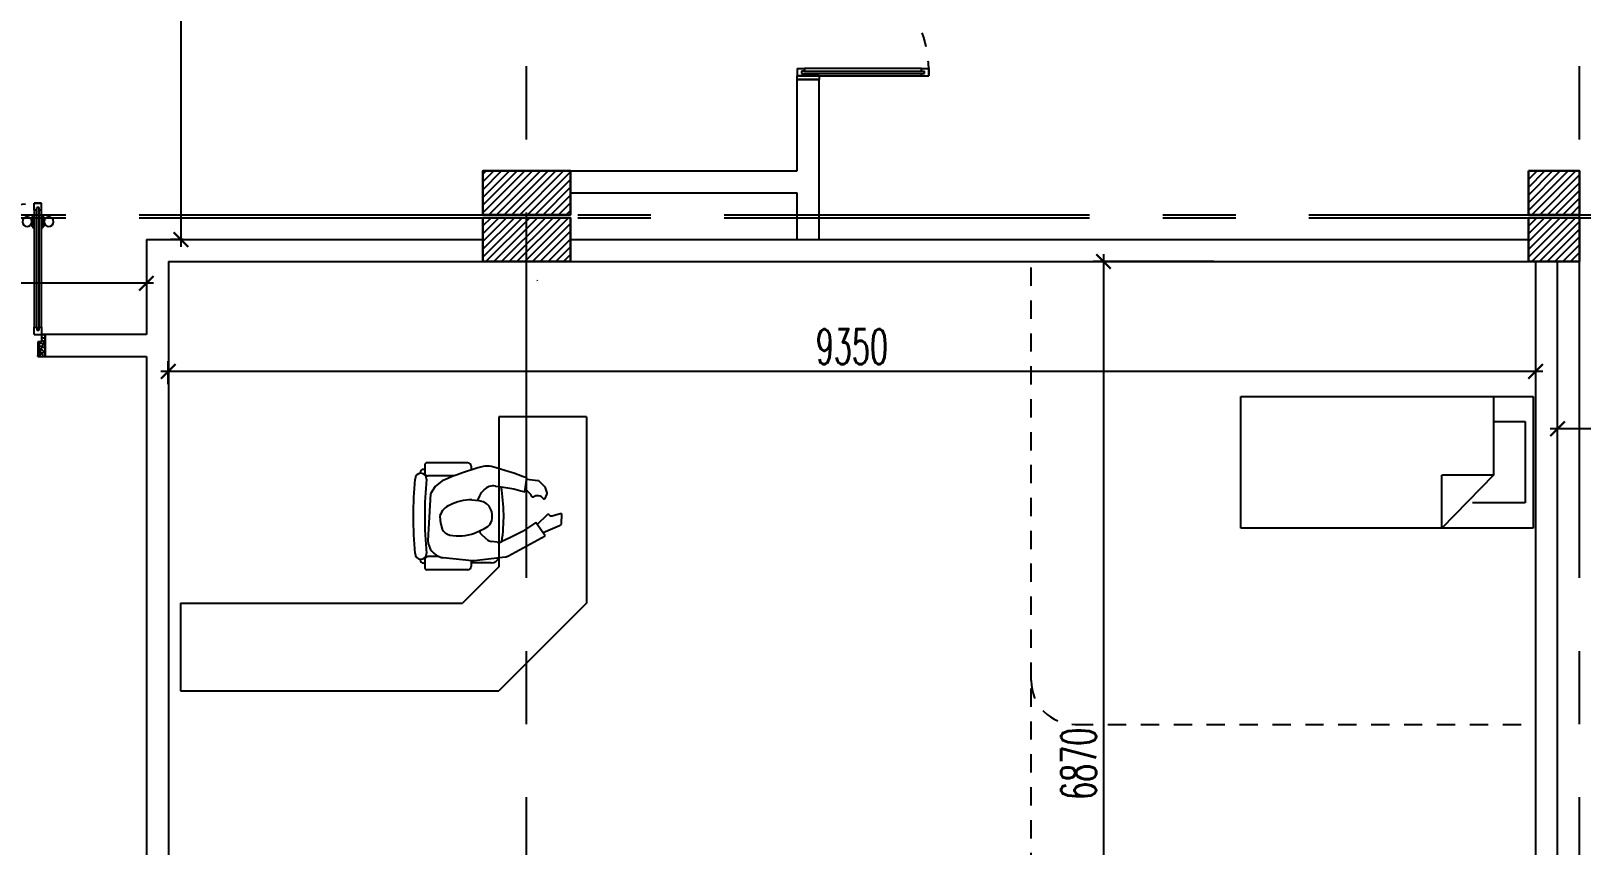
# Model space of a CAD drawing. Extents: x 275967.8 to 276060, y 57291.9 to 57371.4.
# Drawn here: x 276000.15 to 276010.75, y 57322.07 to 57327.64 of the extents above; entities that cross this region are included whole.
import ezdxf

# ---------------------------------------------------------------- set-up
doc = ezdxf.new("R2010")
doc.units = 0
doc.header["$MEASUREMENT"] = 0
doc.header["$PDMODE"] = 34
for name, pattern in [('CENTERX2', [4, 2.5, -0.5, 0.5, -0.5]), ('HIDDEN', [0.375, 0.25, -0.125]), ('HIDDEN2', [0.1875, 0.125, -0.0625])]:
    doc.linetypes.add(name, pattern=pattern)
doc.layers.get('0').update_dxf_attribs({"linetype": 'CONTINUOUS'})
doc.layers.get('DEFPOINTS').update_dxf_attribs({"linetype": 'CONTINUOUS'})
for name, color, linetype in [('AXES', 11, 'CENTERX2'), ('COL', 5, 'CONTINUOUS'), ('COUNTER', 7, 'CONTINUOUS'), ('CRT-HIDE', 7, 'HIDDEN2'), ('DIM', 4, 'CONTINUOUS'), ('DOOR', 7, 'CONTINUOUS'), ('FUR', 4, 'CONTINUOUS'), ('HAT', 8, 'CONTINUOUS'), ('NON-MEDICAL', 3, 'CONTINUOUS'), ('WALL', 2, 'CONTINUOUS')]:
    doc.layers.add(name, color=color, linetype=linetype)
doc.styles.add('ROMANS', font='ROMANS.shx', dxfattribs={"width": 0.6})
doc.dimstyles.new('STANDARD in', dxfattribs={"dimtxt": 0.24, "dimasz": 0.1, "dimexe": 0.07, "dimexo": 0.05, "dimgap": 0.05, "dimtad": 1, "dimdec": 0, "dimlfac": 1000, "dimzin": 0, "dimdsep": 46, "dimtxsty": 'ROMANS', "dimblk": 'ARCHTICK', "dimcen": 0.05, "dimdle": 0.05, "dimclrd": 4, "dimclre": 4, "dimclrt": 2, "dimadec": 0, "dimazin": 0, "dimtfac": 1, "dimtdec": 0, "dimtmove": 2, "dimatfit": 3, "dimfxl": 0, "dimtolj": 1, "dimtzin": 0, "dimarcsym": 0})

# ---------------------------------------------------------------- blocks, each defined once
blk = doc.blocks.new('A$C272A55A0')
at = {"layer": 'DOOR', "color": 0, "linetype": 'ByBlock'}
for p, q in [((0, 900), (0, 1050)), ((50, 1050), (0, 1050)), ((50, 950), (50, 1050)), ((1750, 950), (1750, 1050)), ((1750, 1050), (1800, 1050)), ((1800, 1050), (1800, 900)), ((0, 900), (25, 900)), ((25, 950), (50, 950)), ((25, 900), (25, 950)), ((75, 900), (25, 900)), ((25, 850), (25, 900)), ((42, 850), (25, 850)), ((58, 870), (42, 870)), ((42, 870), (42, 850)), ((58, 850), (58, 870)), ((75, 850), (58, 850)), ((75, 900), (75, 850)), ((1725, 900), (1775, 900)), ((1725, 900), (1725, 850)), ((1725, 850), (1742, 850)), ((1742, 870), (1758, 870)), ((1742, 850), (1742, 870)), ((1775, 950), (1750, 950)), ((1758, 870), (1758, 850)), ((1758, 850), (1775, 850)), ((1775, 900), (1775, 950)), ((1800, 900), (1775, 900)), ((1775, 850), (1775, 900)), ((1718, 160), (1709, 160)), ((1709, 95), (1709, 160)), ((1725, 173), (1718, 173)), ((1718, 173), (1718, 83)), ((1718, 95), (1718, 160)), ((1775, 173), (1782, 173)), ((1782, 173), (1782, 83)), ((1782, 160), (1791, 160)), ((1782, 95), (1782, 160)), ((1791, 95), (1791, 160)), ((25, 50), (42, 50)), ((25, 50), (25, 0)), ((25, 0), (75, 0)), ((75, 0), (25, 0)), ((42, 50), (42, 30)), ((42, 30), (58, 30)), ((58, 50), (75, 50)), ((58, 50), (58, 30)), ((75, 50), (75, 0)), ((1718, 95), (1709, 95)), ((1725, 83), (1718, 83)), ((1742, 50), (1725, 50)), ((1725, 50), (1725, 0)), ((1775, 0), (1725, 0)), ((1725, 0), (1775, 0)), ((1742, 50), (1742, 30)), ((1758, 30), (1742, 30)), ((1775, 50), (1758, 50)), ((1758, 50), (1758, 30)), ((1775, 83), (1782, 83)), ((1775, 50), (1775, 0)), ((1782, 95), (1791, 95))]:
    blk.add_line(p, q, dxfattribs=at)
at = {"layer": 'DOOR', "color": 9, "linetype": 'ByBlock'}
for p, q in [((50, 1050), (0, 1010)), ((50, 1050), (0, 937)), ((50, 1050), (37, 950)), ((1750, 1050), (1800, 1010)), ((1750, 1050), (1800, 937)), ((1750, 1050), (1763, 950))]:
    blk.add_line(p, q, dxfattribs=at)
at = {"layer": 'DOOR', "linetype": 'ByBlock'}
for p, q in [((25, 850), (25, 50)), ((42, 850), (42, 50)), ((58, 850), (58, 50)), ((75, 50), (75, 850)), ((1725, 50), (1725, 850)), ((1742, 850), (1742, 50)), ((1758, 850), (1758, 50)), ((1775, 850), (1775, 50))]:
    blk.add_line(p, q, dxfattribs=at)
at = {"layer": 'DOOR', "color": 0, "linetype": 'ByBlock'}
for centre in [(1676, 128), (1824, 128)]:
    blk.add_circle(centre, 32.4, dxfattribs=at)
at = {"layer": 'DOOR', "color": 9, "linetype": 'ByBlock'}
for centre, radius, start, end in [((50, 1050), 54.4, 203.2074, 270), ((50, 1050), 74.4, 227.7764, 270), ((50, 1050), 94.4, 238.0182, 270), ((50, 1050), 34.4, 180, 270), ((50, 1050), 14.4, 180, 270), ((1750, 1050), 14.4, 270, 0), ((1750, 1050), 34.4, 270, 0), ((1750, 1050), 54.4, 270, 336.7926), ((1750, 1050), 74.4, 270, 312.2236), ((1750, 1050), 94.4, 270, 301.9818), ((50, 1050), 114, 244.0838, 257.3774), ((50, 1050), 134, 248.1598, 259.28), ((50, 1050), 154, 251.1053, 256.2858), ((1750, 1050), 114, 282.6226, 295.9162), ((1750, 1050), 134, 280.72, 291.8402), ((1750, 1050), 154, 283.7142, 288.8947)]:
    blk.add_arc(centre, radius, start, end, dxfattribs=at)
at = {"layer": 'DOOR', "linetype": 'HIDDEN', "ltscale": 0.5}
for centre, start, end in [((50, 851), 268.3174, 3.2965), ((1750, 851), 176.7035, 271.6826)]:
    blk.add_arc(centre, 851, start, end, dxfattribs=at)
at = {"layer": 'WALL', "linetype": 'ByBlock'}
blk.add_line((1800, 900), (1800, 1050), dxfattribs=at)
blk = doc.blocks.new('C5')
at = {"layer": 'HAT', "linetype": 'ByBlock'}
h = blk.add_hatch(dxfattribs=at)
h.set_pattern_fill('ANSI31', color=256, scale=300, style=0)
h.set_pattern_definition([(45, (-223356.182, -51411.005), (-26.516504, 26.516504), [])])
h.paths.add_polyline_path([(300, 300), (0, 300), (0, 0), (300, 0)])
h.paths.add_polyline_path([(600, 300), (300, 300), (300, 0), (600, 0)])
at = {"layer": 'COL'}
blk.add_lwpolyline([(600, 300), (0, 300), (0, 0), (600, 0)], close=True, dxfattribs=at)
blk = doc.blocks.new('C7')
at = {"layer": 'HAT'}
h = blk.add_hatch(dxfattribs=at)
h.set_pattern_fill('ANSI31', color=256, scale=300, style=0)
h.set_pattern_definition([(45, (-248876.182, -51411.005), (-26.5165043, 26.5165043), [])])
h.paths.add_polyline_path([(350, 300), (250, 300), (0, 300), (0, 0), (350, 0)])
at = {"layer": 'COL'}
blk.add_lwpolyline([(0, 300), (0, 0), (350, 0), (350, 300)], close=True, dxfattribs=at)
blk = doc.blocks.new('_ARCHTICK')
at = {"color": 0, "linetype": 'ByBlock', "const_width": 0.15}
blk.add_lwpolyline([(-0.5, -0.5), (0.5, 0.5)], dxfattribs=at)
blk = doc.blocks.new('*D515')
at = {"layer": 'DEFPOINTS', "color": 0, "linetype": 'ByBlock', "ltscale": 0.3}
for p in [(276001.236, 57331.383), (276001.171, 57326.213), (276001.236, 57326.213)]:
    blk.add_point(p, dxfattribs=at)
at = {"layer": 'DIM', "color": 4, "linetype": 'ByBlock', "lineweight": -2, "ltscale": 0.3}
for p, q in [((276001.186, 57331.383), (276001.101, 57331.383)), ((276001.171, 57331.433), (276001.171, 57326.163)), ((276001.186, 57326.213), (276001.101, 57326.213))]:
    blk.add_line(p, q, dxfattribs=at)
at = {"layer": 'DIM', "color": 4, "linetype": 'ByBlock', "lineweight": -2, "ltscale": 0.3, "xscale": 0.1, "yscale": 0.1, "zscale": 0.1}
for p, rotation in [((276001.171, 57331.383), 90), ((276001.171, 57326.213), 270)]:
    blk.add_blockref('_ARCHTICK', p, dxfattribs=dict(at, rotation=rotation))
at = {"layer": 'DIM', "color": 2, "linetype": 'ByBlock', "ltscale": 0.3, "insert": (276001.001, 57328.798), "char_height": 0.24, "attachment_point": 5, "rotation": 90, "style": 'ROMANS'}
blk.add_mtext('\\A1;5170', dxfattribs=at)
blk = doc.blocks.new('*D331')
at = {"layer": 'DEFPOINTS', "color": 0, "linetype": 'ByBlock', "ltscale": 0.3}
for p in [(276008.284, 57326.063), (276007.48, 57319.193), (276008.04, 57319.193)]:
    blk.add_point(p, dxfattribs=at)
at = {"layer": 'DIM', "color": 4, "linetype": 'ByBlock', "lineweight": -2, "ltscale": 0.3}
for p, q in [((276007.48, 57326.113), (276007.48, 57319.143)), ((276008.234, 57326.063), (276007.41, 57326.063)), ((276007.99, 57319.193), (276007.41, 57319.193))]:
    blk.add_line(p, q, dxfattribs=at)
at = {"layer": 'DIM', "color": 4, "linetype": 'ByBlock', "lineweight": -2, "ltscale": 0.3, "xscale": 0.1, "yscale": 0.1, "zscale": 0.1}
for p, rotation in [((276007.48, 57326.063), 90), ((276007.48, 57319.193), 270)]:
    blk.add_blockref('_ARCHTICK', p, dxfattribs=dict(at, rotation=rotation))
at = {"layer": 'DIM', "color": 2, "linetype": 'ByBlock', "ltscale": 0.3, "insert": (276007.31, 57322.628), "char_height": 0.24, "attachment_point": 5, "rotation": 90, "style": 'ROMANS'}
blk.add_mtext('\\A1;6870', dxfattribs=at)
blk = doc.blocks.new('*D330')
at = {"layer": 'DEFPOINTS', "color": 0, "linetype": 'ByBlock', "ltscale": 0.3}
for p in [(276010.435, 57325.515), (276001.085, 57325.311), (276001.085, 57325.174)]:
    blk.add_point(p, dxfattribs=at)
at = {"layer": 'DIM', "color": 4, "linetype": 'ByBlock', "lineweight": -2, "ltscale": 0.3}
for p, q in [((276010.435, 57325.465), (276010.435, 57325.241)), ((276001.085, 57325.224), (276001.085, 57325.381)), ((276010.485, 57325.311), (276001.035, 57325.311))]:
    blk.add_line(p, q, dxfattribs=at)
at = {"layer": 'DIM', "color": 4, "linetype": 'ByBlock', "lineweight": -2, "ltscale": 0.3, "xscale": 0.1, "yscale": 0.1, "zscale": 0.1, "rotation": 180}
blk.add_blockref('_ARCHTICK', (276001.085, 57325.311), dxfattribs=at)
at = {"layer": 'DIM', "color": 4, "linetype": 'ByBlock', "lineweight": -2, "ltscale": 0.3, "xscale": 0.1, "yscale": 0.1, "zscale": 0.1}
blk.add_blockref('_ARCHTICK', (276010.435, 57325.311), dxfattribs=at)
at = {"layer": 'DIM', "color": 2, "linetype": 'ByBlock', "ltscale": 0.3, "insert": (276005.76, 57325.481), "char_height": 0.24, "attachment_point": 5, "style": 'ROMANS'}
blk.add_mtext('\\A1;9350', dxfattribs=at)
blk = doc.blocks.new('*D329')
at = {"layer": 'DEFPOINTS', "color": 0, "linetype": 'ByBlock', "ltscale": 0.3}
for p in [(275997.61, 57326.204), (276000.935, 57326.221), (275997.61, 57325.914)]:
    blk.add_point(p, dxfattribs=at)
at = {"layer": 'DIM', "color": 4, "linetype": 'ByBlock', "lineweight": -2, "ltscale": 0.3}
for p, q in [((275997.61, 57326.154), (275997.61, 57325.844)), ((276000.935, 57326.171), (276000.935, 57325.844)), ((276000.985, 57325.914), (275997.56, 57325.914))]:
    blk.add_line(p, q, dxfattribs=at)
at = {"layer": 'DIM', "color": 4, "linetype": 'ByBlock', "lineweight": -2, "ltscale": 0.3, "xscale": 0.1, "yscale": 0.1, "zscale": 0.1, "rotation": 180}
blk.add_blockref('_ARCHTICK', (275997.61, 57325.914), dxfattribs=at)
at = {"layer": 'DIM', "color": 4, "linetype": 'ByBlock', "lineweight": -2, "ltscale": 0.3, "xscale": 0.1, "yscale": 0.1, "zscale": 0.1}
blk.add_blockref('_ARCHTICK', (276000.935, 57325.914), dxfattribs=at)
at = {"layer": 'DIM', "color": 2, "linetype": 'ByBlock', "ltscale": 0.3, "insert": (275999.273, 57326.084), "char_height": 0.24, "attachment_point": 5, "style": 'ROMANS'}
blk.add_mtext('\\A1;3325', dxfattribs=at)
blk = doc.blocks.new('*D283')
at = {"layer": 'DEFPOINTS', "color": 0, "linetype": 'ByBlock', "ltscale": 0.3}
for p in [(276010.585, 57324.919), (276010.585, 57324.873), (276013.33, 57324.873)]:
    blk.add_point(p, dxfattribs=at)
at = {"layer": 'DIM', "color": 4, "linetype": 'ByBlock', "lineweight": -2, "ltscale": 0.3}
for p, q in [((276013.38, 57324.919), (276010.535, 57324.919)), ((276010.585, 57324.923), (276010.585, 57324.989)), ((276013.33, 57324.923), (276013.33, 57324.989))]:
    blk.add_line(p, q, dxfattribs=at)
at = {"layer": 'DIM', "color": 4, "linetype": 'ByBlock', "lineweight": -2, "ltscale": 0.3, "xscale": 0.1, "yscale": 0.1, "zscale": 0.1, "rotation": 180}
blk.add_blockref('_ARCHTICK', (276010.585, 57324.919), dxfattribs=at)
at = {"layer": 'DIM', "color": 4, "linetype": 'ByBlock', "lineweight": -2, "ltscale": 0.3, "xscale": 0.1, "yscale": 0.1, "zscale": 0.1}
blk.add_blockref('_ARCHTICK', (276013.33, 57324.919), dxfattribs=at)
at = {"layer": 'DIM', "color": 2, "linetype": 'ByBlock', "ltscale": 0.3, "insert": (276011.958, 57325.089), "char_height": 0.24, "attachment_point": 5, "style": 'ROMANS'}
blk.add_mtext('\\A1;2745', dxfattribs=at)
blk = doc.blocks.new('fe-door')
at = {"layer": 'DOOR', "color": 0, "linetype": 'ByBlock'}
for p, q in [((-900, 1775), (-900, 1725)), ((-900, 1725), (-900, 1775)), ((-850, 1775), (-900, 1775)), ((-850, 1725), (-900, 1725)), ((-870, 1758), (-870, 1742)), ((-850, 1758), (-870, 1758)), ((-850, 1742), (-870, 1742)), ((-850, 1775), (-850, 1758)), ((-850, 1742), (-850, 1725)), ((-818, 1775), (-818, 1782)), ((-728, 1782), (-818, 1782)), ((-818, 1725), (-818, 1718)), ((-728, 1718), (-818, 1718)), ((-805, 1782), (-805, 1791)), ((-805, 1791), (-740, 1791)), ((-805, 1782), (-740, 1782)), ((-805, 1718), (-805, 1709)), ((-805, 1718), (-740, 1718)), ((-805, 1709), (-740, 1709)), ((-740, 1782), (-740, 1791)), ((-740, 1718), (-740, 1709)), ((-728, 1775), (-728, 1782)), ((-728, 1725), (-728, 1718)), ((-50, 1758), (-50, 1775)), ((-50, 1775), (0, 1775)), ((-30, 1758), (-50, 1758)), ((-50, 1725), (-50, 1742)), ((-50, 1742), (-30, 1742)), ((0, 1725), (-50, 1725)), ((-30, 1742), (-30, 1758)), ((150, 1800), (0, 1800)), ((0, 1800), (0, 1775)), ((0, 1725), (0, 1775)), ((0, 1775), (150, 1775)), ((150, 1775), (150, 1800)), ((0, 75), (0, 25)), ((0, 75), (50, 75)), ((0, 0), (0, 25)), ((0, 25), (50, 25)), ((150, 25), (0, 25)), ((0, 0), (150, 0)), ((30, 58), (30, 42)), ((50, 58), (30, 58)), ((30, 42), (50, 42)), ((50, 75), (50, 58)), ((50, 42), (50, 25)), ((150, 25), (150, 0)), ((850, 58), (850, 75)), ((850, 75), (900, 75)), ((850, 58), (870, 58)), ((850, 25), (850, 42)), ((850, 42), (870, 42)), ((850, 25), (900, 25)), ((870, 42), (870, 58)), ((900, 25), (900, 75)), ((900, 75), (900, 25))]:
    blk.add_line(p, q, dxfattribs=at)
at = {"layer": 'DOOR', "linetype": 'ByBlock'}
for p, q in [((-50, 1775), (-850, 1775)), ((-50, 1758), (-850, 1758)), ((-50, 1742), (-850, 1742)), ((-850, 1725), (-50, 1725)), ((850, 75), (50, 75)), ((50, 58), (850, 58)), ((50, 42), (850, 42)), ((50, 25), (850, 25))]:
    blk.add_line(p, q, dxfattribs=at)
at = {"layer": 'DOOR', "color": 0, "linetype": 'ByBlock'}
for centre in [(-773, 1824), (-773, 1676)]:
    blk.add_circle(centre, 32.4, dxfattribs=at)
at = {"layer": 'DOOR', "linetype": 'HIDDEN', "ltscale": 0.5}
for centre, start, end in [((-49, 1750), 178.3174, 273.2965), ((49, 50), 358.3174, 93.2965)]:
    blk.add_arc(centre, 851, start, end, dxfattribs=at)
at = {"layer": 'WALL'}
for p, q in [((0, 1800), (150, 1800)), ((0, 0), (150, 0))]:
    blk.add_line(p, q, dxfattribs=at)
at = {"layer": 'WALL', "linetype": 'ByBlock'}
blk.add_line((0, 1800), (150, 1800), dxfattribs=at)

msp = doc.modelspace()

# ---------------------------------------------------------------- hatches: boundary and pattern name
at = {"layer": 'HAT', "linetype": 'ByBlock'}
h = msp.add_hatch(dxfattribs=at)
h.set_pattern_fill('ANSI31', color=256, scale=0.3, style=0)
h.set_pattern_definition([(45, (275779.879317, 57274.97192), (-0.026516504, 0.026516504), [])])
h.paths.add_polyline_path([(276003.5355, 57326.6829), (276003.2355, 57326.6829), (276003.2355, 57326.3829), (276003.5355, 57326.3829)])
h.paths.add_polyline_path([(276003.8355, 57326.6829), (276003.5355, 57326.6829), (276003.5355, 57326.3829), (276003.8355, 57326.3829)])

# ---------------------------------------------------------------- linework, layer by layer
at = {"layer": 'AXES'}
for p, q in [((276003.5355, 57291.8986), (276003.5355, 57370.7113)), ((276010.7355, 57291.8986), (276010.7355, 57370.3613)), ((275968.8855, 57326.3829), (276041.9755, 57326.3829)), ((275968.8855, 57326.3629), (276041.9755, 57326.3629))]:
    msp.add_line(p, q, dxfattribs=at)
at = {"layer": 'COL'}
msp.add_lwpolyline([(276003.8355, 57326.6829), (276003.2355, 57326.6829), (276003.2355, 57326.3829), (276003.8355, 57326.3829)], close=True, dxfattribs=at)
at = {"layer": 'COUNTER', "linetype": 'ByBlock'}
for p, q in [((276003.3447, 57325.0019), (276003.3447, 57323.9754)), ((276003.9447, 57325.0019), (276003.3447, 57325.0019)), ((276003.9447, 57325.0019), (276003.9447, 57323.7269)), ((276003.3447, 57323.9754), (276003.0961, 57323.7269)), ((276001.1697, 57323.7269), (276003.0961, 57323.7269)), ((276001.1697, 57323.7269), (276001.1697, 57323.1269)), ((276003.9447, 57323.7269), (276003.3447, 57323.1269)), ((276001.1697, 57323.1269), (276003.3447, 57323.1269))]:
    msp.add_line(p, q, dxfattribs=at)
at = {"layer": 'COUNTER'}
msp.add_arc((276003.6075, 57325.9299), 0.003, 0, 90, dxfattribs=at)
msp.add_arc((276003.6075, 57325.9299), 0.003, 0, 90, dxfattribs=at)
at = {"layer": 'CRT-HIDE'}
for p, q in [((276006.9855, 57323.1967), (276006.9855, 57326.0629)), ((276006.9855, 57319.1929), (276006.9855, 57323.1967)), ((276007.2855, 57322.8967), (276010.4355, 57322.8967))]:
    msp.add_line(p, q, dxfattribs=at)
msp.add_arc((276007.2855, 57323.1967), 0.3, 180, 270, dxfattribs=at)
at = {"layer": 'FUR'}
for p, q in [((276008.4195, 57324.2398), (276008.4195, 57325.1398)), ((276008.4195, 57325.1398), (276010.4195, 57325.1398)), ((276010.1478, 57325.1398), (276010.1478, 57324.6009)), ((276010.4195, 57325.1398), (276010.4195, 57324.2398)), ((276010.1478, 57324.9699), (276010.364, 57324.9699)), ((276010.364, 57324.9699), (276010.364, 57324.412)), ((276010.1478, 57324.6009), (276009.7944, 57324.6009)), ((276009.7944, 57324.2398), (276009.7944, 57324.6009)), ((276010.1478, 57324.6009), (276009.7944, 57324.2398)), ((276010.364, 57324.412), (276010.0043, 57324.412)), ((276010.4195, 57324.2398), (276008.4195, 57324.2398))]:
    msp.add_line(p, q, dxfattribs=at)
at = {"layer": 'NON-MEDICAL'}
for p, q in [((276002.8073, 57324.6184), (276002.8073, 57324.6145)), ((276002.8386, 57324.6414), (276002.8304, 57324.6414)), ((276002.8386, 57324.6711), (276002.8386, 57324.6188)), ((276003.1336, 57324.6864), (276002.854, 57324.6864)), ((276003.0385, 57324.5964), (276002.861, 57324.5964)), ((276003.1561, 57324.6639), (276003.1561, 57324.6375)), ((276002.9093, 57324.5244), (276002.8776, 57324.4741)), ((276002.958, 57324.5626), (276002.9093, 57324.5244)), ((276003.2269, 57324.4827), (276003.244, 57324.5005)), ((276003.3231, 57324.5273), (276003.3257, 57324.5269)), ((276003.3257, 57324.5269), (276003.3614, 57324.5229)), ((276003.3614, 57324.5229), (276003.4077, 57324.5156)), ((276003.4077, 57324.5156), (276003.4491, 57324.5075)), ((276003.4491, 57324.5075), (276003.4962, 57324.4954)), ((276003.4962, 57324.4954), (276003.5241, 57324.4882)), ((276003.5241, 57324.4882), (276003.5367, 57324.5828)), ((276002.8776, 57324.4741), (276002.8603, 57324.1543)), ((276003.2004, 57324.427), (276003.2156, 57324.4607)), ((276003.2156, 57324.4607), (276003.2269, 57324.4827)), ((276003.5979, 57324.2771), (276003.5078, 57324.2169)), ((276003.6629, 57324.1878), (276003.5979, 57324.2771)), ((276003.2205, 57324.2027), (276003.2144, 57324.2215)), ((276003.2644, 57324.1624), (276003.2205, 57324.2027)), ((276003.4201, 57324.1722), (276003.3651, 57324.1472)), ((276003.4113, 57324.0492), (276003.6629, 57324.1878)), ((276003.5078, 57324.2169), (276003.4201, 57324.1722)), ((276003.3343, 57324.1427), (276003.2949, 57324.148)), ((276002.8073, 57324.0271), (276002.8073, 57324.0233)), ((276002.8386, 57324.0002), (276002.8304, 57324.0002)), ((276002.8386, 57324.0228), (276002.8386, 57323.9706)), ((276002.9368, 57324.0452), (276002.861, 57324.0452)), ((276002.953, 57324.0397), (276002.9657, 57324.0381)), ((276002.9657, 57324.0381), (276003.1634, 57324.0178)), ((276003.1561, 57324.0186), (276003.1561, 57323.9777)), ((276003.2941, 57324.0023), (276003.1561, 57324.0023)), ((276003.1756, 57324.0179), (276003.3906, 57324.0426)), ((276003.1336, 57323.9552), (276002.854, 57323.9552))]:
    msp.add_line(p, q, dxfattribs=at)
for points in [[(276003.5358, 57324.5752), (276003.6112, 57324.566, -0.1665035), (276003.621, 57324.5613), (276003.6551, 57324.5275, -0.116666), (276003.6592, 57324.521), (276003.6728, 57324.4809, -0.1815827), (276003.6724, 57324.469), (276003.6611, 57324.4417, -0.5662747), (276003.6515, 57324.4403, 0.3727106), (276003.5801, 57324.4525, -0.4583706), (276003.572, 57324.4551, 0.2106222), (276003.5255, 57324.4993)], [(276003.1603, 57324.4325, 0.1280623), (276003.0109, 57324.3975, 0.2157166), (276002.9428, 57324.326), (276002.9436, 57324.2911), (276002.9477, 57324.2667), (276002.9583, 57324.2334, 0.2424325), (276003.0103, 57324.1921, 0.1365134), (276003.1783, 57324.2052), (276003.2481, 57324.238, 0.297129), (276003.3003, 57324.3178, 0.1389863), (276003.2837, 57324.3812, 0.1051671), (276003.2594, 57324.4085), (276003.2375, 57324.4199), (276003.2115, 57324.4256), (276003.1604, 57324.432)], [(276003.6078, 57324.2641), (276003.6783, 57324.3334, -0.4458327), (276003.688, 57324.3328), (276003.6895, 57324.3309, 0.3042703), (276003.7101, 57324.3242), (276003.7655, 57324.3402, -0.5099825), (276003.7738, 57324.3337), (276003.7716, 57324.272, -0.292523), (276003.7597, 57324.2548), (276003.6484, 57324.2081)]]:
    msp.add_lwpolyline(points, format="xyb", dxfattribs=at)
for centre, radius, start, end in [((276002.8118, 57324.5752), 0.0396, 0, 180), ((276002.8304, 57324.6184), 0.0231, 90, 180), ((276002.854, 57324.6711), 0.0154, 90, 180), ((276002.861, 57324.6188), 0.0224, 180, 270), ((276003.663, 57322.9963), 1.7177, 104.29232, 114.23439), ((276003.1336, 57324.6639), 0.0225, 0, 90), ((276003.2667, 57324.5518), 0.1125, 75.057, 104.29232), ((276002.6572, 57322.268), 2.4762, 69.19751, 75.057), ((276005.3892, 57324.3208), 2.6294, 174.44787, 185.55213), ((276005.3895, 57324.3208), 2.5509, 174.2765, 185.7235), ((276003.3091, 57324.4384), 0.09, 81.07134, 136.37618), ((276002.1754, 57324.3208), 1.2032, 351.72399, 9.66859), ((276002.8118, 57324.0664), 0.0396, 180, 0), ((276002.9846, 57324.1601), 0.1245, 182.67494, 255.29345), ((276003.3024, 57324.2038), 0.0563, 227.38127, 262.24497), ((276003.3419, 57324.1984), 0.0563, 262.24497, 294.4377), ((276002.8304, 57324.0233), 0.0231, 180, 270), ((276002.861, 57324.0228), 0.0224, 90, 180), ((276002.854, 57323.9706), 0.0154, 180, 270), ((276003.1336, 57323.9777), 0.0225, 270, 0), ((276003.1691, 57324.0738), 0.0563, 264.13003, 276.56656), ((276003.2941, 57324.0577), 0.0554, 270, 338.59125), ((276003.3841, 57324.0985), 0.0562, 276.56656, 298.84109)]:
    msp.add_arc(centre, radius, start, end, dxfattribs=at)
at = {"layer": 'WALL'}
for p, q in [((276005.5355, 57327.3079), (276005.3855, 57327.3079)), ((276005.3855, 57326.6829), (276005.3855, 57327.3079)), ((276005.5355, 57326.2129), (276005.5355, 57327.3079)), ((276003.8355, 57326.6829), (276005.3855, 57326.6829)), ((276003.8355, 57326.5329), (276005.3855, 57326.5329)), ((276005.3855, 57326.2129), (276005.3855, 57326.5329)), ((276000.9355, 57326.2129), (276003.2355, 57326.2129)), ((276000.9355, 57326.2129), (276000.9355, 57325.5629)), ((276003.8355, 57326.2129), (276010.3855, 57326.2129)), ((276001.0855, 57326.0629), (276001.0855, 57319.1929)), ((276001.0855, 57326.0629), (276010.3855, 57326.0629)), ((276010.4355, 57320.7129), (276010.4355, 57326.0629)), ((276010.5855, 57320.7129), (276010.5855, 57326.0629)), ((276000.2434, 57325.5629), (276000.2434, 57325.4129)), ((276000.9355, 57325.5629), (276000.2434, 57325.5629)), ((276000.2434, 57325.4129), (276000.9355, 57325.4129)), ((276000.9355, 57325.4129), (276000.9355, 57319.0429))]:
    msp.add_line(p, q, dxfattribs=at)
at = {"layer": 'WALL', "linetype": 'ByBlock', "ltscale": 0.3}
for points in [[(276003.2355, 57326.6829), (276003.8355, 57326.6829), (276003.8355, 57326.3829), (276003.2355, 57326.3829)], [(276010.3855, 57326.6829), (276010.7355, 57326.6829), (276010.7355, 57326.3829), (276010.3855, 57326.3829)], [(276003.2355, 57326.3629), (276003.8355, 57326.3629), (276003.8355, 57326.0629), (276003.2355, 57326.0629)], [(276010.3855, 57326.3629), (276010.7355, 57326.3629), (276010.7355, 57326.0629), (276010.3855, 57326.0629)]]:
    msp.add_lwpolyline(points, close=True, dxfattribs=at)

# ---------------------------------------------------------------- block references
at = {"layer": 'COL', "linetype": 'ByBlock', "xscale": 0.001, "yscale": 0.001, "zscale": 0.001}
for name, p in [('C7', (276010.3855, 57326.3829)), ('C5', (276003.2355, 57326.0629)), ('C7', (276010.3855, 57326.0629))]:
    msp.add_blockref(name, p, dxfattribs=at)
at = {"layer": 'DOOR', "color": 0, "linetype": 'ByBlock', "ltscale": 0.3, "xscale": 0.001, "yscale": 0.001, "zscale": 0.001}
msp.add_blockref('fe-door', (276005.3855, 57327.3079), dxfattribs=at)
at = {"layer": 'DOOR', "color": 0, "linetype": 'ByBlock', "xscale": -0.001, "yscale": 0.001, "zscale": 0.001, "rotation": 180}
msp.add_blockref('A$C272A55A0', (275998.4434, 57326.4633), dxfattribs=at)

# ---------------------------------------------------------------- dimensions: what is measured, and where the dimension line sits
at = {"layer": 'DIM', "linetype": 'ByBlock', "ltscale": 0.3}
for base, p1, p2, picture, middle in [((276001.1715, 57326.2129), (276001.236, 57331.3829), (276001.236, 57326.2129), '*D515', (276001.0015, 57328.7979)), ((276007.4804, 57319.1929), (276008.2841, 57326.0629), (276008.0398, 57319.1929), '*D331', (276007.3104, 57322.6279))]:
    dim = msp.add_linear_dim(base=base, p1=p1, p2=p2, angle=90, dimstyle='STANDARD in', dxfattribs=at)
    dim.commit()
    dim.dimension.update_dxf_attribs({"geometry": picture, "text_midpoint": middle})
for base, p1, p2, picture, middle in [((275997.6105, 57325.9141), (276000.9355, 57326.2211), (275997.6105, 57326.204), '*D329', (275999.273, 57326.0841)), ((276001.0855, 57325.3105), (276010.4355, 57325.5148), (276001.0855, 57325.1743), '*D330', (276005.7605, 57325.4805)), ((276010.5855, 57324.919), (276013.3305, 57324.8729), (276010.5855, 57324.8729), '*D283', (276011.958, 57325.089))]:
    dim = msp.add_linear_dim(base=base, p1=p1, p2=p2, dimstyle='STANDARD in', dxfattribs=at)
    dim.commit()
    dim.dimension.update_dxf_attribs({"geometry": picture, "text_midpoint": middle})

doc.saveas('drawing.dxf')
